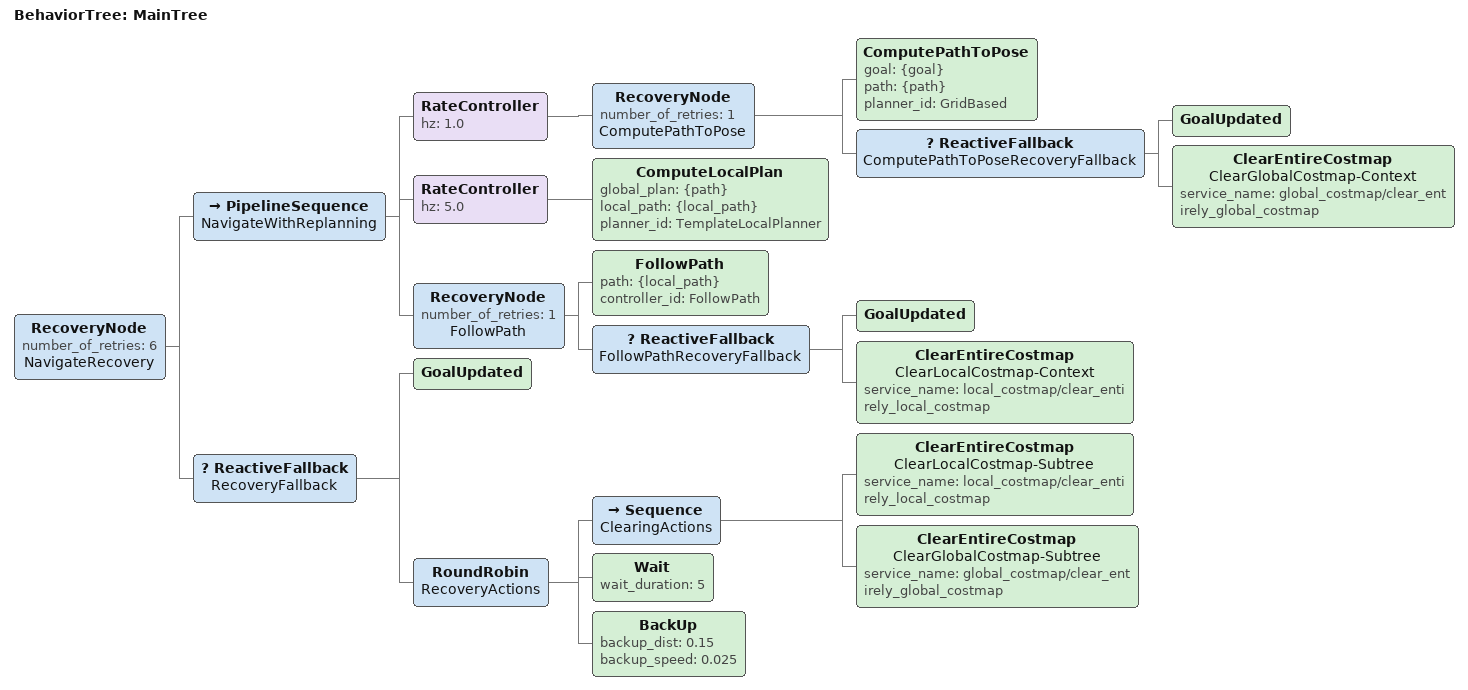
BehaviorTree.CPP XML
<root main_tree_to_execute="MainTree" BTCPP_format="4">
    <BehaviorTree ID="MainTree">
        <RecoveryNode number_of_retries="6" name="NavigateRecovery">
            <PipelineSequence name="NavigateWithReplanning">
                <RateController hz="1.0">
                    <RecoveryNode number_of_retries="1" name="ComputePathToPose">
                        <ComputePathToPose goal="{goal}" path="{path}" planner_id="GridBased"/>
                        <ReactiveFallback name="ComputePathToPoseRecoveryFallback">
                            <GoalUpdated/>
                            <ClearEntireCostmap name="ClearGlobalCostmap-Context" service_name="global_costmap/clear_entirely_global_costmap"/>
                        </ReactiveFallback>
                    </RecoveryNode>
                </RateController>
                <RateController hz="5.0">
                    <ComputeLocalPlan global_plan="{path}" local_path="{local_path}" planner_id="TemplateLocalPlanner"/>
                </RateController>
                <RecoveryNode number_of_retries="1" name="FollowPath">
                    <FollowPath path="{local_path}" controller_id="FollowPath"/>
                    <ReactiveFallback name="FollowPathRecoveryFallback">
                        <GoalUpdated/>
                        <ClearEntireCostmap name="ClearLocalCostmap-Context" service_name="local_costmap/clear_entirely_local_costmap"/>
                    </ReactiveFallback>
                </RecoveryNode>
            </PipelineSequence>
            <ReactiveFallback name="RecoveryFallback">
                <GoalUpdated/>
                <RoundRobin name="RecoveryActions">
                    <Sequence name="ClearingActions">
                        <ClearEntireCostmap name="ClearLocalCostmap-Subtree" service_name="local_costmap/clear_entirely_local_costmap"/>
                        <ClearEntireCostmap name="ClearGlobalCostmap-Subtree" service_name="global_costmap/clear_entirely_global_costmap"/>
                    </Sequence>
                    <Wait wait_duration="5"/>
                    <BackUp backup_dist="0.15" backup_speed="0.025"/>
                </RoundRobin>
            </ReactiveFallback>
        </RecoveryNode>
    </BehaviorTree>
</root>
